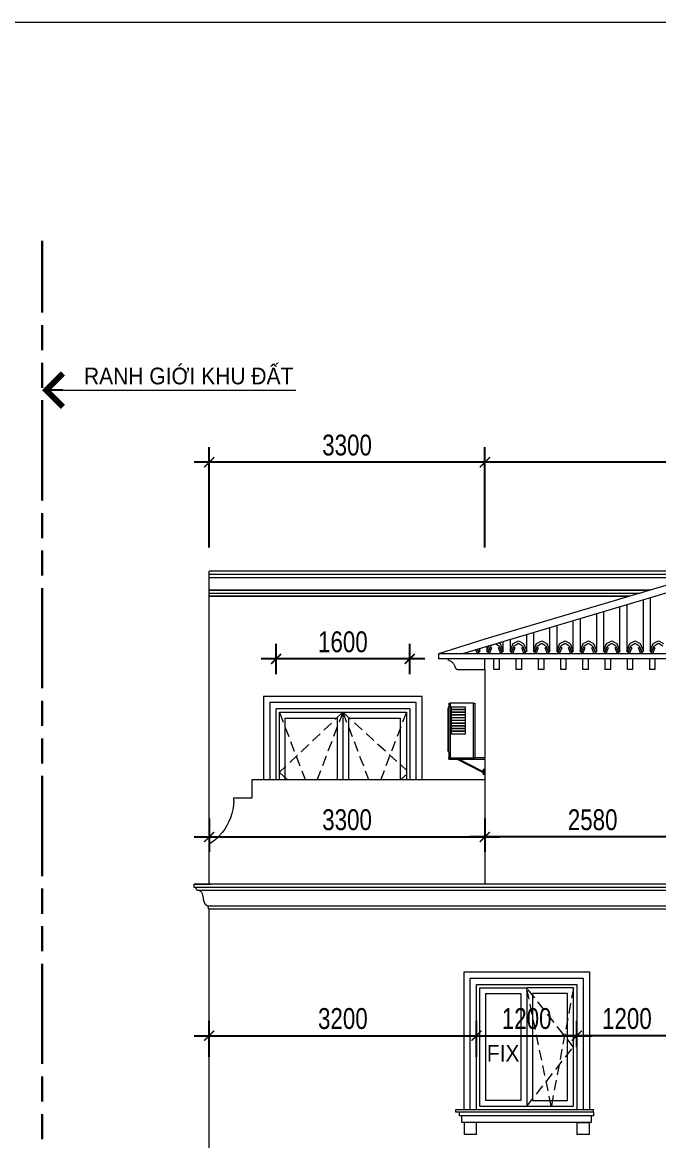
# Model space of a CAD drawing. Header units: millimetres. Extents: x -78046 to 260989, y -99288 to 158505.
# Drawn here: x 231986 to 239603, y 8395 to 21791 of the extents above; entities that cross this region are included whole.
import ezdxf
from ezdxf.xclip import XClip

# ---------------------------------------------------------------- set-up
doc = ezdxf.new("R2010")
doc.units = ezdxf.units.MM
doc.header["$LTSCALE"] = 100
doc.header["$XCLIPFRAME"] = 0
doc.header["$PDMODE"] = 98
doc.linetypes.add('ACAD_ISO09W100', pattern=[45, 24, -3, 6, -3, 6, -3])
doc.linetypes.add('HIDDEN', pattern=[0.375, 0.25, -0.125])
doc.layers.get('Defpoints').update_dxf_attribs({"lineweight": 13})
for name, color, linetype, lineweight in [('-DOOR', 137, 'Continuous', 9), ('-HATCH', 8, 'Continuous', 5), ('-HIDE', 3, 'HIDDEN', 13), ('-LINE1', 7, 'Continuous', 18), ('-TEXT', 7, 'Continuous', 15), ('A72', 9, 'Continuous', 5), ('ranh gioi lo dat', 240, 'ACAD_ISO09W100', 30)]:
    doc.layers.add(name, color=color, linetype=linetype, lineweight=lineweight)
doc.styles.add('AVANH', font='VHAVAN_2.TTF', dxfattribs={"width": 0.8})
doc.styles.add('X-5M-DH-TUM1$0$AVANTH', font='arial.ttf', dxfattribs={"width": 0.9})
doc.styles.add('X-ALL-SECTION$0$ROMANS', font='arial.ttf')
doc.dimstyles.new('C_100A3', dxfattribs={"dimscale": 100, "dimtxt": 2.5, "dimasz": 1.2, "dimexe": 1.8, "dimexo": 0, "dimgap": 0.75, "dimtad": 1, "dimdec": 0, "dimzin": 0, "dimdsep": 46, "dimtxsty": 'AVANH', "dimblk": 'ARCHTICK', "dimcen": 0, "dimdle": 1.8, "dimclrd": 256, "dimclre": 256, "dimclrt": 7, "dimadec": 0, "dimazin": 0, "dimtfac": 0.0001, "dimtdec": 0, "dimtix": 1, "dimtmove": 2, "dimatfit": 3, "dimldrblk": 'ARCHTICK', "dimfxl": 1.8, "dimtolj": 1, "dimtzin": 0, "dimarcsym": 0})
doc.dimstyles.new('X-ALL-SECTION$0$ARROWS', dxfattribs={"dimscale": 100, "dimtxt": 2, "dimasz": 1, "dimexe": 2, "dimexo": 5, "dimgap": 1, "dimtad": 1, "dimdec": 0, "dimzin": 0, "dimdsep": 46, "dimtxsty": 'X-ALL-SECTION$0$ROMANS', "dimblk": 'X-ALL-SECTION$0$ARROWS', "dimcen": 0, "dimclrd": 256, "dimclre": 256, "dimclrt": 256, "dimazin": 0, "dimtfac": 0.5, "dimtdec": 0, "dimtofl": 0, "dimtmove": 2, "dimatfit": 3, "dimldrblk": 'X-ALL-SECTION$0$ARROWS', "dimfxl": 1, "dimtolj": 1, "dimtzin": 0, "dimlwd": -1, "dimlwe": -1, "dimarcsym": 0})

# ---------------------------------------------------------------- blocks, each defined once
blk = doc.blocks.new('X-ALL-SECTION$0$ARROWS')
blk.add_line((-1, 0), (0, 0))
at = {"const_width": 0.35}
blk.add_lwpolyline([(-1, -1), (0, 0), (-1, 1)], dxfattribs=at)
blk = doc.blocks.new('erte')
for p, q in [((212872, -52249), (212872, -49738)), ((212953, -49738), (212953, -52249)), ((213151, -52249), (213151, -49738)), ((213232, -49738), (213232, -52249)), ((213431, -52249), (213431, -49738)), ((213512, -49738), (213512, -52249)), ((213710, -52249), (213710, -49738)), ((213791, -49738), (213791, -52249)), ((213989, -52249), (213989, -49738)), ((214071, -49738), (214071, -52249)), ((214269, -52249), (214269, -49738)), ((214350, -49738), (214350, -52249)), ((214548, -52249), (214548, -49738)), ((214629, -49738), (214629, -52249)), ((214828, -52249), (214828, -49738)), ((214909, -49738), (214909, -52249)), ((212715, -52202), (212686, -52272)), ((212732, -52211), (212707, -52272)), ((212839, -52272), (212813, -52211)), ((212830, -52200), (212855, -52259)), ((212860, -52272), (212830, -52202)), ((212834, -52159), (212872, -52249)), ((212953, -52249), (212991, -52159)), ((212995, -52202), (212965, -52272)), ((212970, -52259), (212995, -52200)), ((213011, -52211), (212986, -52272)), ((212995, -52200), (213001, -52184)), ((212995, -52202), (212995, -52200)), ((213011, -52211), (212995, -52202)), ((213001, -52184), (213052, -52155)), ((213052, -52124), (213113, -52159)), ((213052, -52155), (213103, -52184)), ((213110, -52202), (213093, -52211)), ((213118, -52272), (213093, -52211)), ((213103, -52184), (213110, -52200)), ((213110, -52200), (213110, -52202)), ((213110, -52200), (213134, -52259)), ((213139, -52272), (213110, -52202)), ((213113, -52159), (213151, -52249)), ((213232, -52249), (213270, -52159)), ((213274, -52202), (213245, -52272)), ((213249, -52259), (213274, -52200)), ((213291, -52211), (213266, -52272)), ((213270, -52159), (213332, -52124)), ((213274, -52200), (213281, -52184)), ((213274, -52202), (213274, -52200)), ((213291, -52211), (213274, -52202)), ((213281, -52184), (213332, -52155)), ((213332, -52124), (213393, -52159)), ((213332, -52155), (213382, -52184)), ((213389, -52202), (213372, -52211)), ((213397, -52272), (213372, -52211)), ((213382, -52184), (213389, -52200)), ((213389, -52200), (213389, -52202)), ((213389, -52200), (213414, -52259)), ((213418, -52272), (213389, -52202)), ((213393, -52159), (213431, -52249)), ((213512, -52249), (213550, -52159)), ((213553, -52202), (213524, -52272)), ((213529, -52259), (213553, -52200)), ((213570, -52211), (213545, -52272)), ((213550, -52159), (213611, -52124)), ((213553, -52200), (213560, -52184)), ((213553, -52202), (213553, -52200)), ((213570, -52211), (213553, -52202)), ((213560, -52184), (213611, -52155)), ((213611, -52124), (213672, -52159)), ((213611, -52155), (213662, -52184)), ((213668, -52202), (213652, -52211)), ((213677, -52272), (213652, -52211)), ((213662, -52184), (213668, -52200)), ((213668, -52200), (213668, -52202)), ((213668, -52200), (213693, -52259)), ((213698, -52272), (213668, -52202)), ((213672, -52159), (213710, -52249)), ((213791, -52249), (213829, -52159)), ((213833, -52202), (213803, -52272)), ((213808, -52259), (213833, -52200)), ((213850, -52211), (213824, -52272)), ((213829, -52159), (213890, -52124)), ((213833, -52200), (213840, -52184)), ((213833, -52202), (213833, -52200)), ((213850, -52211), (213833, -52202)), ((213840, -52184), (213890, -52155)), ((213890, -52124), (213952, -52159)), ((213890, -52155), (213941, -52184)), ((213948, -52202), (213931, -52211)), ((213956, -52272), (213931, -52211)), ((213941, -52184), (213948, -52200)), ((213948, -52200), (213948, -52202)), ((213948, -52200), (213972, -52259)), ((213977, -52272), (213948, -52202)), ((213952, -52159), (213989, -52249)), ((214071, -52249), (214109, -52159)), ((214112, -52202), (214083, -52272)), ((214088, -52259), (214112, -52200)), ((214129, -52211), (214104, -52272)), ((214109, -52159), (214170, -52124)), ((214112, -52200), (214119, -52184)), ((214112, -52202), (214112, -52200)), ((214129, -52211), (214112, -52202)), ((214119, -52184), (214170, -52155)), ((214170, -52124), (214231, -52159)), ((214170, -52155), (214220, -52184)), ((214227, -52202), (214210, -52211)), ((214236, -52272), (214210, -52211)), ((214220, -52184), (214227, -52200)), ((214227, -52200), (214227, -52202)), ((214227, -52200), (214252, -52259)), ((214257, -52272), (214227, -52202)), ((214231, -52159), (214269, -52249)), ((214350, -52249), (214388, -52159)), ((214392, -52202), (214362, -52272)), ((214367, -52259), (214392, -52200)), ((214408, -52211), (214383, -52272)), ((214388, -52159), (214449, -52124)), ((214392, -52200), (214398, -52184)), ((214392, -52202), (214392, -52200)), ((214408, -52211), (214392, -52202)), ((214398, -52184), (214449, -52155)), ((214449, -52124), (214510, -52159)), ((214449, -52155), (214500, -52184)), ((214507, -52202), (214490, -52211)), ((214515, -52272), (214490, -52211)), ((214500, -52184), (214507, -52200)), ((214507, -52200), (214507, -52202)), ((214507, -52200), (214531, -52259)), ((214536, -52272), (214507, -52202)), ((214510, -52159), (214548, -52249)), ((214629, -52249), (214667, -52159)), ((214671, -52202), (214642, -52272)), ((214646, -52259), (214671, -52200)), ((214688, -52211), (214663, -52272)), ((214667, -52159), (214729, -52124)), ((214671, -52200), (214678, -52184)), ((214671, -52202), (214671, -52200)), ((214688, -52211), (214671, -52202)), ((214678, -52184), (214729, -52155)), ((214729, -52124), (214790, -52159)), ((214729, -52155), (214779, -52184)), ((214786, -52202), (214769, -52211)), ((214794, -52272), (214769, -52211)), ((214779, -52184), (214786, -52200)), ((214786, -52200), (214786, -52202)), ((214786, -52200), (214811, -52259)), ((214815, -52272), (214786, -52202)), ((214790, -52159), (214828, -52249)), ((214909, -52249), (214947, -52159)), ((214950, -52202), (214921, -52272)), ((214926, -52259), (214950, -52200)), ((214967, -52211), (214942, -52272)), ((214947, -52159), (215008, -52124)), ((214950, -52200), (214957, -52184)), ((214950, -52202), (214950, -52200)), ((214967, -52211), (214950, -52202)), ((214957, -52184), (215008, -52155)), ((215008, -52124), (215069, -52159)), ((215008, -52155), (215059, -52184)), ((212855, -52259), (212860, -52256)), ((212860, -52256), (212872, -52249)), ((212953, -52249), (212965, -52256)), ((212965, -52256), (212970, -52259)), ((213134, -52259), (213139, -52256)), ((213139, -52256), (213151, -52249)), ((213232, -52249), (213245, -52256)), ((213245, -52256), (213249, -52259)), ((213414, -52259), (213418, -52256)), ((213418, -52256), (213431, -52249)), ((213512, -52249), (213524, -52256)), ((213524, -52256), (213529, -52259)), ((213693, -52259), (213698, -52256)), ((213698, -52256), (213710, -52249)), ((213791, -52249), (213804, -52256)), ((213804, -52256), (213808, -52259)), ((213972, -52259), (213977, -52256)), ((213977, -52256), (213989, -52249)), ((214071, -52249), (214083, -52256)), ((214083, -52256), (214088, -52259)), ((214252, -52259), (214257, -52256)), ((214257, -52256), (214269, -52249)), ((214350, -52249), (214362, -52256)), ((214362, -52256), (214367, -52259)), ((214531, -52259), (214536, -52256)), ((214536, -52256), (214548, -52249)), ((214629, -52249), (214642, -52256)), ((214642, -52256), (214646, -52259)), ((214811, -52259), (214815, -52256)), ((214815, -52256), (214828, -52249)), ((214909, -52249), (214921, -52256)), ((214921, -52256), (214926, -52259))]:
    blk.add_line(p, q)
blk = doc.blocks.new('_ARCHTICK')
at = {"const_width": 0.15}
blk.add_lwpolyline([(-0.5, -0.5), (0.5, 0.5)], dxfattribs=at)
blk = doc.blocks.new('*D186')
at = {"layer": 'Defpoints', "lineweight": -2, "transparency": 16777216}
for p, q in [((234223, 9399), (234223, 9832)), ((237423, 9399), (237423, 9832)), ((234043, 9652), (237603, 9652))]:
    blk.add_line(p, q, dxfattribs=at)
at = {"layer": 'Defpoints', "color": 0, "transparency": 16777216}
for p in [(237423, 9652), (234223, 9399), (237423, 9399)]:
    blk.add_point(p, dxfattribs=at)
at = {"layer": 'Defpoints', "lineweight": -2, "transparency": 16777216, "xscale": 120, "yscale": 120, "zscale": 120, "rotation": 180}
blk.add_blockref('_ARCHTICK', (234223, 9652), dxfattribs=at)
at = {"layer": 'Defpoints', "lineweight": -2, "transparency": 16777216, "xscale": 120, "yscale": 120, "zscale": 120}
blk.add_blockref('_ARCHTICK', (237423, 9652), dxfattribs=at)
at = {"layer": 'Defpoints', "color": 7, "transparency": 16777216, "insert": (235823, 9856), "char_height": 250, "attachment_point": 5, "style": 'AVANH'}
blk.add_mtext('\\A1;3200', dxfattribs=at)
blk = doc.blocks.new('*D187')
at = {"layer": 'Defpoints', "lineweight": -2, "transparency": 16777216}
for p, q in [((237423, 9399), (237423, 9832)), ((238623, 9542), (238623, 9832)), ((237243, 9652), (238803, 9652))]:
    blk.add_line(p, q, dxfattribs=at)
at = {"layer": 'Defpoints', "color": 0, "transparency": 16777216}
for p in [(238623, 9652), (238623, 9542), (237423, 9399)]:
    blk.add_point(p, dxfattribs=at)
at = {"layer": 'Defpoints', "lineweight": -2, "transparency": 16777216, "xscale": 120, "yscale": 120, "zscale": 120, "rotation": 180}
blk.add_blockref('_ARCHTICK', (237423, 9652), dxfattribs=at)
at = {"layer": 'Defpoints', "lineweight": -2, "transparency": 16777216, "xscale": 120, "yscale": 120, "zscale": 120}
blk.add_blockref('_ARCHTICK', (238623, 9652), dxfattribs=at)
at = {"layer": 'Defpoints', "color": 7, "transparency": 16777216, "insert": (238023, 9856), "char_height": 250, "attachment_point": 5, "style": 'AVANH'}
blk.add_mtext('\\A1;1200', dxfattribs=at)
blk = doc.blocks.new('*D191')
at = {"layer": 'Defpoints', "lineweight": -2, "transparency": 16777216}
for p, q in [((234223, 12255), (234223, 11853)), ((237523, 12255), (237523, 11853)), ((234043, 12033), (237703, 12033))]:
    blk.add_line(p, q, dxfattribs=at)
at = {"layer": 'Defpoints', "color": 0, "transparency": 16777216}
for p in [(234223, 12255), (237523, 12255), (237523, 12033)]:
    blk.add_point(p, dxfattribs=at)
at = {"layer": 'Defpoints', "lineweight": -2, "transparency": 16777216, "xscale": 120, "yscale": 120, "zscale": 120, "rotation": 180}
blk.add_blockref('_ARCHTICK', (234223, 12033), dxfattribs=at)
at = {"layer": 'Defpoints', "lineweight": -2, "transparency": 16777216, "xscale": 120, "yscale": 120, "zscale": 120}
blk.add_blockref('_ARCHTICK', (237523, 12033), dxfattribs=at)
at = {"layer": 'Defpoints', "color": 7, "transparency": 16777216, "insert": (235873, 12238), "char_height": 250, "attachment_point": 5, "style": 'AVANH'}
blk.add_mtext('\\A1;3300', dxfattribs=at)
blk = doc.blocks.new('*D192')
at = {"layer": 'Defpoints', "lineweight": -2, "transparency": 16777216}
for p, q in [((235023, 13983), (235023, 14345)), ((236623, 13983), (236623, 14345)), ((236803, 14165), (234843, 14165))]:
    blk.add_line(p, q, dxfattribs=at)
at = {"layer": 'Defpoints', "color": 0, "transparency": 16777216}
for p in [(235023, 14165), (235023, 13983), (236623, 13983)]:
    blk.add_point(p, dxfattribs=at)
at = {"layer": 'Defpoints', "lineweight": -2, "transparency": 16777216, "xscale": 120, "yscale": 120, "zscale": 120, "rotation": 180}
blk.add_blockref('_ARCHTICK', (235023, 14165), dxfattribs=at)
at = {"layer": 'Defpoints', "lineweight": -2, "transparency": 16777216, "xscale": 120, "yscale": 120, "zscale": 120}
blk.add_blockref('_ARCHTICK', (236623, 14165), dxfattribs=at)
at = {"layer": 'Defpoints', "color": 7, "transparency": 16777216, "insert": (235823, 14369), "char_height": 250, "attachment_point": 5, "style": 'AVANH'}
blk.add_mtext('\\A1;1600', dxfattribs=at)
blk = doc.blocks.new('*D195')
at = {"layer": 'Defpoints', "lineweight": -2, "transparency": 16777216}
for p, q in [((237523, 15502), (237523, 16702)), ((245523, 15501), (245523, 16702)), ((245703, 16522), (237343, 16522))]:
    blk.add_line(p, q, dxfattribs=at)
at = {"layer": 'Defpoints', "color": 0, "transparency": 16777216}
for p in [(237523, 16522), (237523, 15502), (245523, 15501)]:
    blk.add_point(p, dxfattribs=at)
at = {"layer": 'Defpoints', "lineweight": -2, "transparency": 16777216, "xscale": 120, "yscale": 120, "zscale": 120, "rotation": 180}
blk.add_blockref('_ARCHTICK', (237523, 16522), dxfattribs=at)
at = {"layer": 'Defpoints', "lineweight": -2, "transparency": 16777216, "xscale": 120, "yscale": 120, "zscale": 120}
blk.add_blockref('_ARCHTICK', (245523, 16522), dxfattribs=at)
at = {"layer": 'Defpoints', "color": 7, "transparency": 16777216, "insert": (241523, 16726), "char_height": 250, "attachment_point": 5, "style": 'AVANH'}
blk.add_mtext('\\A1;8000', dxfattribs=at)
blk = doc.blocks.new('*D196')
at = {"layer": 'Defpoints', "lineweight": -2, "transparency": 16777216}
for p, q in [((234223, 15502), (234223, 16702)), ((237523, 15502), (237523, 16702)), ((237703, 16522), (234043, 16522))]:
    blk.add_line(p, q, dxfattribs=at)
at = {"layer": 'Defpoints', "color": 0, "transparency": 16777216}
for p in [(234223, 16522), (234223, 15502), (237523, 15502)]:
    blk.add_point(p, dxfattribs=at)
at = {"layer": 'Defpoints', "lineweight": -2, "transparency": 16777216, "xscale": 120, "yscale": 120, "zscale": 120, "rotation": 180}
blk.add_blockref('_ARCHTICK', (234223, 16522), dxfattribs=at)
at = {"layer": 'Defpoints', "lineweight": -2, "transparency": 16777216, "xscale": 120, "yscale": 120, "zscale": 120}
blk.add_blockref('_ARCHTICK', (237523, 16522), dxfattribs=at)
at = {"layer": 'Defpoints', "color": 7, "transparency": 16777216, "insert": (235873, 16726), "char_height": 250, "attachment_point": 5, "style": 'AVANH'}
blk.add_mtext('\\A1;3300', dxfattribs=at)
blk = doc.blocks.new('*D202')
at = {"layer": 'Defpoints', "lineweight": -2, "transparency": 16777216}
for p, q in [((237523, 12255), (237523, 11853)), ((240103, 12271), (240103, 11853)), ((240283, 12033), (237343, 12033))]:
    blk.add_line(p, q, dxfattribs=at)
at = {"layer": 'Defpoints', "color": 0, "transparency": 16777216}
for p in [(237523, 12255), (240103, 12271), (237523, 12033)]:
    blk.add_point(p, dxfattribs=at)
at = {"layer": 'Defpoints', "lineweight": -2, "transparency": 16777216, "xscale": 120, "yscale": 120, "zscale": 120, "rotation": 180}
blk.add_blockref('_ARCHTICK', (237523, 12033), dxfattribs=at)
at = {"layer": 'Defpoints', "lineweight": -2, "transparency": 16777216, "xscale": 120, "yscale": 120, "zscale": 120}
blk.add_blockref('_ARCHTICK', (240103, 12033), dxfattribs=at)
at = {"layer": 'Defpoints', "color": 7, "transparency": 16777216, "insert": (238813, 12238), "char_height": 250, "attachment_point": 5, "style": 'AVANH'}
blk.add_mtext('\\A1;2580', dxfattribs=at)
blk = doc.blocks.new('*D345')
at = {"layer": 'Defpoints', "lineweight": -2, "transparency": 16777216}
for p, q in [((238623, 9515), (238623, 9832)), ((239823, 9515), (239823, 9832)), ((240003, 9652), (238443, 9652))]:
    blk.add_line(p, q, dxfattribs=at)
at = {"layer": 'Defpoints', "color": 0, "transparency": 16777216}
for p in [(238623, 9652), (238623, 9515), (239823, 9515)]:
    blk.add_point(p, dxfattribs=at)
at = {"layer": 'Defpoints', "lineweight": -2, "transparency": 16777216, "xscale": 120, "yscale": 120, "zscale": 120, "rotation": 180}
blk.add_blockref('_ARCHTICK', (238623, 9652), dxfattribs=at)
at = {"layer": 'Defpoints', "lineweight": -2, "transparency": 16777216, "xscale": 120, "yscale": 120, "zscale": 120}
blk.add_blockref('_ARCHTICK', (239823, 9652), dxfattribs=at)
at = {"layer": 'Defpoints', "color": 7, "transparency": 16777216, "insert": (239223, 9856), "char_height": 250, "attachment_point": 5, "style": 'AVANH'}
blk.add_mtext('\\A1;1200', dxfattribs=at)

msp = doc.modelspace()

# ---------------------------------------------------------------- linework, layer by layer
at = {"layer": '-DOOR', "lineweight": 9}
for p, q in [((235063.1, 13526.6), (235823.2, 13526.6)), ((235063.1, 12720.6), (235063.1, 13526.6)), ((235133.1, 13456.6), (235753.2, 13456.6)), ((235133.1, 12720.6), (235133.1, 13456.6)), ((235753.2, 13456.6), (235753.2, 12720.6)), ((235823.2, 13526.6), (235823.2, 12720.6)), ((235823.2, 13526.6), (236583.3, 13526.6)), ((235893.2, 13456.6), (236513.3, 13456.6)), ((235893.2, 12720.6), (235893.2, 13456.6)), ((236513.3, 12720.6), (236513.3, 13456.6)), ((236583.3, 13526.6), (236583.3, 12720.6)), ((237463.3, 8806.4), (237463.3, 10226.4)), ((237463.3, 10226.4), (238023.4, 10226.4)), ((238023.4, 10226.4), (238023.4, 8806.4)), ((238583.5, 10226.4), (238023.4, 10226.4)), ((238583.5, 8806.4), (238583.5, 10226.4)), ((237533.3, 10156.4), (237953.4, 10156.4)), ((237533.3, 8876.4), (237533.3, 10156.4)), ((237953.4, 10156.4), (237953.4, 8876.4)), ((238513.5, 10156.4), (238093.4, 10156.4)), ((238093.4, 10156.4), (238093.4, 8876.4)), ((238513.5, 8876.4), (238513.5, 10156.4)), ((237953.4, 8876.4), (237533.3, 8876.4)), ((238093.4, 8876.4), (238513.5, 8876.4)), ((237463.3, 8806.4), (238023.4, 8806.4)), ((238023.4, 8806.4), (238583.5, 8806.4))]:
    msp.add_line(p, q, dxfattribs=at)
at = {"layer": '-HATCH'}
for p, q in [((234223.1, 15179.2), (240136.3, 15179.2)), ((234223.1, 15141.7), (240010.4, 15141.7)), ((234223.1, 14989.7), (238179.1, 14989.7)), ((239500.3, 14989.7), (234223.1, 14989.7)), ((234223.1, 14954.2), (239381.1, 14954.2)), ((237523.1, 14989.7), (239500.3, 14989.7)), ((237631.8, 14038.7), (237631.8, 14166.7)), ((237698.4, 14038.7), (237698.4, 14166.7)), ((237898.1, 14038.7), (237898.1, 14166.7)), ((237964.6, 14038.7), (237964.6, 14166.7)), ((238164.3, 14038.7), (238164.3, 14166.7)), ((238230.9, 14038.7), (238230.9, 14166.7)), ((238430.6, 14038.7), (238430.6, 14166.7)), ((238497.1, 14038.7), (238497.1, 14166.7)), ((238696.8, 14038.7), (238696.8, 14166.7)), ((238763.4, 14038.7), (238763.4, 14166.7)), ((238963.1, 14038.7), (238963.1, 14166.7)), ((239029.6, 14038.7), (239029.6, 14166.7)), ((239229.3, 14038.7), (239229.3, 14166.7)), ((239295.9, 14038.7), (239295.9, 14166.7)), ((239495.6, 14038.7), (239495.6, 14166.7)), ((239562.1, 14038.7), (239562.1, 14166.7)), ((237698.4, 14038.7), (237631.8, 14038.7)), ((237964.6, 14038.7), (237898.1, 14038.7)), ((238230.9, 14038.7), (238164.3, 14038.7)), ((238497.1, 14038.7), (238430.6, 14038.7)), ((238763.4, 14038.7), (238696.8, 14038.7)), ((239029.6, 14038.7), (238963.1, 14038.7)), ((239295.9, 14038.7), (239229.3, 14038.7)), ((239562.1, 14038.7), (239495.6, 14038.7)), ((236699.6, 13642.9), (234946.8, 13642.9)), ((234946.8, 13642.9), (234946.8, 12720.6)), ((236699.1, 13642.4), (234947.3, 13642.4)), ((234947.3, 13642.4), (234947.3, 12720.6)), ((236699.1, 12720.6), (236699.1, 13642.4)), ((236699.6, 12720.6), (236699.6, 13642.9)), ((237091, 13589.7), (237080.9, 13570.9)), ((237080.9, 13570.9), (237080.9, 13072.1)), ((237091, 13635.5), (237091, 13589.7)), ((237091, 13635.5), (237108.3, 13635.5)), ((237091, 13053.3), (237091, 13589.7)), ((237384.2, 13635.5), (237108.3, 13635.5)), ((237108.3, 13635.5), (237108.3, 12980.8)), ((237292.2, 13589.1), (237119.3, 13589.1)), ((237119.3, 13589.1), (237119.3, 13563.2)), ((237119.3, 13563.2), (237292.2, 13563.2)), ((237292.2, 13556.5), (237119.3, 13556.5)), ((237119.3, 13556.5), (237119.3, 13530.5)), ((237119.3, 13530.5), (237292.2, 13530.5)), ((237292.2, 13563.2), (237292.2, 13589.1)), ((237292.2, 13530.5), (237292.2, 13556.5)), ((237384.2, 13635.5), (237384.2, 12980.8)), ((237384.2, 13635.5), (237401.5, 13635.5)), ((237401.5, 13635.5), (237401.5, 12980.8)), ((237292.2, 13523.8), (237119.3, 13523.8)), ((237119.3, 13523.8), (237119.3, 13497.9)), ((237119.3, 13497.9), (237292.2, 13497.9)), ((237119.3, 13491.2), (237119.3, 13465.3)), ((237292.2, 13491.2), (237119.3, 13491.2)), ((237119.3, 13465.3), (237292.2, 13465.3)), ((237119.3, 13458.6), (237119.3, 13432.7)), ((237292.2, 13458.6), (237119.3, 13458.6)), ((237119.3, 13432.7), (237292.2, 13432.7)), ((237292.2, 13426), (237119.3, 13426)), ((237119.3, 13426), (237119.3, 13400)), ((237119.3, 13400), (237292.2, 13400)), ((237292.2, 13497.9), (237292.2, 13523.8)), ((237292.2, 13465.3), (237292.2, 13491.2)), ((237292.2, 13432.7), (237292.2, 13458.6)), ((237292.2, 13400), (237292.2, 13426)), ((237119.3, 13393.3), (237119.3, 13367.4)), ((237292.2, 13393.3), (237119.3, 13393.3)), ((237119.3, 13367.4), (237292.2, 13367.4)), ((237292.2, 13360.7), (237119.3, 13360.7)), ((237119.3, 13360.7), (237119.3, 13334.8)), ((237119.3, 13334.8), (237292.2, 13334.8)), ((237119.3, 13328.1), (237119.3, 13302.2)), ((237292.2, 13328.1), (237119.3, 13328.1)), ((237119.3, 13302.2), (237292.2, 13302.2)), ((237119.3, 13295.5), (237119.3, 13269.5)), ((237292.2, 13295.5), (237119.3, 13295.5)), ((237119.3, 13269.5), (237292.2, 13269.5)), ((237292.2, 13367.4), (237292.2, 13393.3)), ((237292.2, 13334.8), (237292.2, 13360.7)), ((237292.2, 13302.2), (237292.2, 13328.1)), ((237292.2, 13269.5), (237292.2, 13295.5)), ((237091, 13053.3), (237080.9, 13072.1)), ((237091, 13053.3), (237091, 12980.8)), ((237091, 12963.5), (237091, 12980.8)), ((237108.3, 12980.8), (237091, 12980.8)), ((237091, 12963.5), (237185.9, 12963.5)), ((237108.3, 12980.8), (237384.2, 12980.8)), ((237490.4, 12810.3), (237185.9, 12963.5)), ((237212.7, 12963.5), (237185.9, 12963.5)), ((237212.7, 12963.5), (237523.1, 12963.5)), ((237492.2, 12822.8), (237212.7, 12963.5)), ((237384.2, 12980.8), (237401.5, 12980.8)), ((237523.1, 12980.8), (237401.5, 12980.8)), ((237523.1, 12963.5), (237523.1, 12980.8)), ((237490.4, 12810.3), (237491.2, 12815.9)), ((237490.4, 12810.3), (237492.7, 12805.1)), ((237491.2, 12815.9), (237492.2, 12822.8)), ((237494.9, 12820.2), (237491.2, 12815.9)), ((237492.7, 12805.1), (237497.5, 12802)), ((237500.3, 12821.8), (237494.9, 12820.2)), ((237495.7, 12813.8), (237495.2, 12811)), ((237495.2, 12811), (237496.4, 12808.3)), ((237497.5, 12816), (237495.7, 12813.8)), ((237496.4, 12808.3), (237498.9, 12806.8)), ((237500.3, 12816.8), (237497.5, 12816)), ((237497.5, 12802), (237503.1, 12802)), ((237498.9, 12806.8), (237501.8, 12806.8)), ((237504.2, 12820.6), (237500.3, 12821.8)), ((237503.1, 12816), (237500.3, 12816.8)), ((237501.8, 12806.8), (237504.2, 12808.3)), ((237505, 12813.8), (237503.1, 12816)), ((237503.1, 12802), (237504.2, 12802.7)), ((237511.3, 12841.2), (237504.2, 12841.2)), ((237504.2, 12841.2), (237504.2, 12820.6)), ((237505.8, 12820.2), (237504.2, 12820.6)), ((237504.2, 12808.3), (237505.4, 12811)), ((237504.2, 12802.7), (237507.9, 12805.1)), ((237504.2, 12802.7), (237504.2, 12782.2)), ((237511.3, 12782.2), (237504.2, 12782.2)), ((237505.4, 12811), (237505, 12813.8)), ((237509.5, 12815.9), (237505.8, 12820.2)), ((237507.9, 12805.1), (237510.3, 12810.3)), ((237510.3, 12810.3), (237509.5, 12815.9)), ((237521.8, 12841.2), (237511.3, 12841.2)), ((237511.3, 12782.2), (237511.3, 12841.2)), ((237521.8, 12782.2), (237511.3, 12782.2)), ((237521.8, 12782.2), (237521.8, 12841.2)), ((249396.7, 11429.2), (234043.3, 11429.2)), ((249363.4, 11429.2), (234098.8, 11429.2)), ((249363.4, 11391.7), (234098.8, 11391.7)), ((249252.4, 11204.2), (234209.8, 11204.2)), ((237347, 8766.4), (237347, 10342.7)), ((237347, 10342.7), (238699.8, 10342.7)), ((238699.8, 10342.7), (238699.8, 8766.4)), ((238828.5, 8736.4), (237218.3, 8736.4)), ((238798.5, 8691.4), (237248.3, 8691.4))]:
    msp.add_line(p, q, dxfattribs=at)
msp.add_lwpolyline([(237523.1, 14166.7), (237078.6, 14166.7), (237078.8, 14165.2), (237079.1, 14163.6), (237079.6, 14162.1), (237080.3, 14160.7), (237081.1, 14159.3), (237082, 14157.9), (237083.1, 14156.7), (237084.2, 14155.5), (237085.5, 14154.5), (237086.9, 14153.5), (237088.4, 14152.7), (237090, 14152), (237099.2, 14148.1), (237108.1, 14143.5), (237116.5, 14138.2), (237124.4, 14132.4), (237131.7, 14126), (237138.5, 14119.2), (237144.6, 14111.8), (237150.1, 14104), (237154.8, 14095.9), (237158.9, 14087.4), (237162.1, 14078.7), (237164.6, 14069.8), (237165.8, 14065.5), (237167.6, 14061.4), (237169.9, 14057.4), (237172.7, 14053.8), (237175.9, 14050.5), (237179.5, 14047.5), (237183.5, 14044.9), (237187.8, 14042.7), (237192.3, 14041), (237197, 14039.7), (237201.9, 14039), (237206.8, 14038.7), (237523.1, 14038.7)], close=True, dxfattribs=at)
at = {"layer": '-HIDE', "ltscale": 5}
for points in [[(235823.2, 13526.6), (235063.1, 12807.9)], [(235063.1, 13526.6), (235371, 12720.5)], [(235823.2, 13526.6), (235515.3, 12720.5)], [(235823.2, 13526.6), (236583.3, 12834.5)], [(235823.2, 13526.6), (236131.1, 12720.5)], [(236583.3, 13526.6), (236275.4, 12720.5)], [(235155.5, 12720.5), (235063.1, 12807.9)], [(236516.6, 12720.5), (236583.3, 12781.3)], [(238023.4, 8806.4), (238023.4, 8806.4), (238583.5, 9516.4), (238023.4, 10226.4)], [(238583.5, 10226.4), (238318, 8806.4), (238023.4, 10226.4)]]:
    msp.add_lwpolyline(points, dxfattribs=at)
at = {"layer": '-LINE1', "color": 0, "lineweight": 20}
for p, q in [((240933.4, 15416.7), (237523.1, 14400.6)), ((240946.6, 15326.7), (237254.6, 14226.7)), ((234223.1, 11466.7), (234223.1, 15216.7)), ((240262.1, 15216.7), (234223.1, 15216.7)), ((234223.1, 14916.7), (238179.1, 14916.7)), ((234223.1, 14916.7), (239255.3, 14916.7)), ((239255.3, 14916.7), (234223.1, 14916.7)), ((239255.3, 14916.7), (237523.1, 14916.7)), ((237523.1, 14400.6), (236968.4, 14226.7)), ((246078, 14226.7), (236968.4, 14226.7)), ((236968.4, 14226.7), (236968.4, 14166.7)), ((246078, 14166.7), (236968.4, 14166.7)), ((237078.6, 14166.7), (236968.4, 14166.7)), ((237523.1, 14038.7), (237523.1, 14166.7)), ((237523.1, 14038.7), (237523.1, 12980.8)), ((236773.3, 13716.6), (234873.1, 13716.6)), ((234873.1, 13716.6), (234873.1, 12720.6)), ((236773.3, 12720.6), (236773.3, 13716.6)), ((236623.3, 13566.6), (235023.1, 13566.6)), ((235023.1, 12720.6), (235023.1, 13566.6)), ((236623.3, 13566.6), (236623.3, 12720.6)), ((237523.1, 12963.5), (237523.1, 12720.6)), ((234739, 12500.6), (234739, 12720.5)), ((234739, 12720.5), (237523.1, 12720.5)), ((237523.1, 12720.5), (237523.1, 11466.7)), ((234519, 12466), (234514, 12414.1)), ((234519, 12500.5), (234519, 12500.6)), ((234519, 12500.6), (234559.5, 12500.6)), ((234519, 12500.5), (234559.5, 12500.5)), ((234519, 12466), (234519, 12500.5)), ((234559.5, 12500.6), (234670.4, 12500.6)), ((234559.5, 12500.5), (234559.5, 12500.6)), ((234559.5, 12500.5), (234670.4, 12500.5)), ((234670.4, 12500.6), (234670.4, 12500.5)), ((234670.4, 12500.6), (234739, 12500.6)), ((234670.4, 12500.5), (234739, 12500.5)), ((234739, 12500.5), (234739, 12500.6)), ((234505.3, 12362.8), (234492.9, 12312.5)), ((234514, 12414.1), (234505.3, 12362.8)), ((234505.3, 12362.8), (234505.3, 12362.8)), ((234514, 12414.1), (234514, 12414.1)), ((234457.4, 12216.1), (234434.6, 12170.7)), ((234476.9, 12263.5), (234457.4, 12216.1)), ((234457.4, 12216.1), (234457.4, 12216.1)), ((234492.9, 12312.5), (234476.9, 12263.5)), ((234476.9, 12263.5), (234476.9, 12263.5)), ((234492.9, 12312.5), (234492.9, 12312.5)), ((234379.4, 12086.7), (234347.4, 12048.8)), ((234408.5, 12127.4), (234379.4, 12086.7)), ((234379.4, 12086.7), (234379.4, 12086.7)), ((234434.6, 12170.6), (234408.5, 12127.4)), ((234408.5, 12127.4), (234408.5, 12127.4)), ((234434.6, 12170.6), (234434.6, 12170.7)), ((234275.8, 11982.4), (234223.1, 11944.6)), ((234243.1, 11959), (234243.1, 11958.9)), ((234312.8, 12013.9), (234275.8, 11982.4)), ((234275.8, 11982.4), (234275.8, 11982.4)), ((234347.4, 12048.8), (234312.8, 12014)), ((234312.8, 12013.9), (234312.8, 12014)), ((234347.4, 12048.8), (234347.4, 12048.8)), ((249363.4, 11466.7), (234043.3, 11466.7)), ((234223.3, 4666.6), (234223.3, 11166.7)), ((249219.1, 11166.7), (234243.1, 11166.7)), ((237273.3, 8766.4), (237273.3, 10416.4)), ((237273.3, 10416.4), (238773.5, 10416.4)), ((238773.5, 10416.4), (238773.5, 8766.4)), ((237423.3, 8766.4), (237423.3, 10266.4)), ((237423.3, 10266.4), (238623.5, 10266.4)), ((238623.5, 10266.4), (238623.5, 8766.4)), ((237173.3, 8736.4), (237173.3, 8766.4)), ((237173.3, 8766.4), (237273.3, 8766.4)), ((237218.3, 8736.4), (237173.3, 8736.4)), ((237218.3, 8691.4), (237218.3, 8736.4)), ((237273.3, 8766.4), (237347, 8766.4)), ((237347, 8766.4), (237423.3, 8766.4)), ((237423.3, 8766.4), (238623.5, 8766.4)), ((238623.5, 8766.4), (238699.8, 8766.4)), ((238699.8, 8766.4), (238773.5, 8766.4)), ((238773.5, 8766.4), (238823.5, 8766.4)), ((238823.5, 8736.4), (238823.5, 8766.4)), ((238823.5, 8736.4), (238828.5, 8736.4)), ((238828.5, 8691.4), (238828.5, 8736.4)), ((237248.3, 8691.4), (237218.3, 8691.4)), ((237248.3, 8611.4), (237248.3, 8691.4)), ((237273.3, 8611.4), (237248.3, 8611.4)), ((237273.3, 8611.4), (237273.3, 8610.6)), ((237423.3, 8611.4), (237273.3, 8611.4)), ((237273.3, 8610.6), (237273.3, 8467.1)), ((238623.5, 8611.4), (237423.3, 8611.4)), ((237423.3, 8467.1), (237423.3, 8611.4)), ((238623.5, 8612.6), (238773.5, 8612.6)), ((238773.5, 8611.4), (238623.5, 8611.4)), ((238623.5, 8611.4), (238623.5, 8468.2)), ((238798.5, 8611.4), (238773.5, 8611.4)), ((238773.5, 8468.2), (238773.5, 8611.4)), ((238798.5, 8611.4), (238798.5, 8691.4)), ((238828.5, 8691.4), (238798.5, 8691.4)), ((237423.3, 8467.1), (237273.3, 8467.1)), ((238773.5, 8467.1), (238623.5, 8467.1))]:
    msp.add_line(p, q, dxfattribs=at)
at = {"layer": '-LINE1'}
msp.add_lwpolyline([(221089.3, -6424), (260989.3, -6424), (260989.3, 21791), (221089.3, 21791)], close=True, dxfattribs=at)
at = {"layer": '-LINE1', "color": 0, "lineweight": 20}
msp.add_lwpolyline([(234242.8, 11166.8), (234242.8, 11166.8), (234230.3, 11166.8), (234228.8, 11167.1), (234227.4, 11167.5), (234226, 11168), (234224.6, 11168.7), (234223.2, 11169.6), (234221.9, 11170.6), (234220.6, 11171.8), (234219.4, 11173.1), (234218.2, 11174.5), (234217.1, 11176), (234216, 11177.7), (234215, 11179.5), (234214.1, 11181.4), (234213.3, 11183.4), (234212.5, 11185.5), (234211.8, 11187.6), (234211.2, 11189.9), (234210.7, 11192.2), (234210.3, 11194.5), (234210, 11196.9), (234209.7, 11199.3), (234209.6, 11201.8), (234209.5, 11204.2), (234207.8, 11204.7), (234206.1, 11205.2), (234204.4, 11205.8), (234202.6, 11206.4), (234201, 11207.2), (234199.3, 11208), (234197.6, 11208.9), (234195.9, 11209.9), (234194.3, 11210.9), (234192.7, 11212.1), (234191.1, 11213.3), (234189.5, 11214.5), (234187.9, 11215.9), (234186.4, 11217.3), (234184.9, 11218.8), (234183.4, 11220.4), (234181.9, 11222), (234180.5, 11223.7), (234179, 11225.4), (234177.7, 11227.3), (234176.3, 11229.2), (234175, 11231.1), (234173.7, 11233.1), (234172.4, 11235.2), (234171.2, 11237.3), (234170, 11239.5), (234168.9, 11241.7), (234167.8, 11244), (234166.7, 11246.4), (234165.6, 11248.8), (234164.6, 11251.2), (234163.7, 11253.7), (234162.7, 11256.2), (234161.9, 11258.8), (234161, 11261.4), (234160.2, 11264), (234159.5, 11266.7), (234158.1, 11272.2), (234156.9, 11277.8), (234155.9, 11283.4), (234155.4, 11286.3), (234154.7, 11292.1), (234154.4, 11295), (234153.6, 11304.3), (234152.4, 11312.5), (234151.4, 11318.2), (234150.2, 11323.8), (234148.5, 11330.3), (234146.9, 11335.9), (234145.1, 11341), (234143.2, 11346), (234140.6, 11352), (234137.1, 11358.7), (234133.3, 11364.9), (234129.3, 11370.6), (234124.9, 11375.7), (234120.4, 11380.2), (234115.6, 11384), (234110.7, 11387.2), (234105.6, 11389.6), (234099.5, 11391.7), (234087.7, 11391.7), (234086.2, 11391.8), (234084.8, 11392.1), (234083.3, 11392.5), (234081.9, 11393), (234080.5, 11393.7), (234079.2, 11394.6), (234077.9, 11395.6), (234076.6, 11396.8), (234075.3, 11398.1), (234074.2, 11399.5), (234073, 11401), (234072, 11402.7), (234071, 11404.5), (234070.1, 11406.4), (234069.2, 11408.4), (234068.5, 11410.5), (234067.8, 11412.6), (234067.2, 11414.9), (234066.7, 11417.2), (234066.3, 11419.5), (234065.9, 11421.9), (234065.7, 11424.3), (234065.5, 11426.8), (234065.5, 11429.2), (234043.3, 11429.2), (234043.3, 11466.7), (234239.6, 11466.7)], dxfattribs=at)
at = {"layer": 'ranh gioi lo dat', "ltscale": 0.5}
msp.add_line((232223.3, -1936.5), (232223.3, 19175.5), dxfattribs=at)

# ---------------------------------------------------------------- block references
at = {"layer": '-HATCH'}
ref = msp.add_blockref('erte', (24592.3, 66507.5), dxfattribs=at)
XClip(ref).set_block_clipping_path([(212662.3664190124, -52280.7463198633), (216354.2849538189, -51180.7439431819), (217507.946552131, -51180.7439431819), (221192.3426732914, -52280.7463198634)])

# ---------------------------------------------------------------- texts
at = {"layer": '-TEXT', "color": 2, "style": 'X-5M-DH-TUM1$0$AVANTH', "width": 0.9}
for s, p in [('RANH GIỚI KHU ĐẤT', (232723.7, 17455)), ('FIX', (237545.6, 9341.9))]:
    msp.add_text(s, height=200, dxfattribs=at).set_placement(p)

# ---------------------------------------------------------------- dimensions: what is measured, and where the dimension line sits
at = {"layer": 'Defpoints', "color": 2}
for base, p1, p2, picture, middle in [((234223.1, 16521.9), (237523.1, 15501.5), (234223.1, 15501.5), '*D196', (235873.1, 16726.2)), ((237523.1, 16521.9), (245522.8, 15501.5), (237523.1, 15501.5), '*D195', (241522.9, 16726.2)), ((235023.1, 14165.2), (236623.3, 13983.3), (235023.1, 13983.3), '*D192', (235823.2, 14369.5)), ((237523.1, 12033.4), (234223.1, 12254.9), (237523.1, 12254.9), '*D191', (235873.1, 12237.7)), ((237523.1, 12033.4), (240103.2, 12271.1), (237523.1, 12254.9), '*D202', (238813.2, 12237.7)), ((237423.3, 9652.2), (234223.3, 9399.3), (237423.3, 9399.3), '*D186', (235823.3, 9856.5)), ((238623.5, 9652.2), (237423.3, 9399.3), (238623.5, 9541.7), '*D187', (238023.4, 9856.5)), ((238623.5, 9652.2), (239823.2, 9514.9), (238623.5, 9514.9), '*D345', (239223.3, 9856.5))]:
    dim = msp.add_linear_dim(base=base, p1=p1, p2=p2, dimstyle='C_100A3', dxfattribs=at)
    dim.commit()
    dim.dimension.update_dxf_attribs({"geometry": picture, "text_midpoint": middle})

# ---------------------------------------------------------------- leaders
at = {"layer": 'A72'}
msp.add_leader([(232272.2, 17385), (235261.6, 17385)], dimstyle='X-ALL-SECTION$0$ARROWS', override={"dimasz": 2, "dimtad": 0}, dxfattribs=at)

doc.saveas('drawing.dxf')
